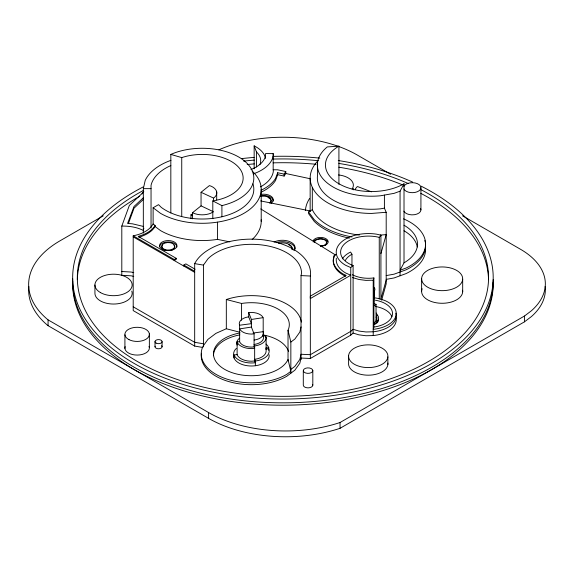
<?xml version="1.0" encoding="UTF-8"?>
<svg xmlns="http://www.w3.org/2000/svg" width="574" height="574" viewBox="0 0 574 574"><rect width="100%" height="100%" fill="white"/><g stroke="black" fill="none" stroke-linecap="round" stroke-linejoin="round"><path stroke-width="0.86" d="M151.041 228.036L151.048 185.302A51.61 29.798 0 0 1 170.83 165.563M143.328 233.101L143.328 188.652L145.215 180.401A59.007 34.067 0 0 1 170.952 160.325M143.852 228.143L143.328 230.432C136.712 227.082 129.15 225.977 121.803 226.084L121.803 275.298L131.202 275.821L133.742 276.431M301.027 359.618L301.027 275.592L301.551 273.281A50.153 28.958 0 0 0 264.377 245.306A50.153 28.958 0 0 0 207.96 258.802L203.426 265.116L203.426 346.933M301.027 326.907L299.843 332.095L294.835 339.076L290.846 342.075L290.846 373.208M336.299 254.39L334.197 255.609L333.229 259.835A35.193 20.32 0 0 0 343.539 274.207L346.251 275.405L310.168 296.234M380.921 253.572L386.194 234.623L380.246 235.089M386.194 280.055L380.921 299.004L380.921 235.197L376.759 234.199A32.194 18.59 0 0 0 340.54 242.859A32.194 18.59 0 0 0 345.656 265.303L350.75 267.556L353.103 265.504L352.436 265.303A27.825 16.065 0 0 1 343.769 244.718A27.825 16.065 0 0 1 377.979 237.069L379.256 237.457L380.921 235.197M381.645 300.202L386.194 283.836L386.194 212.287L384.408 208.14L384.408 195.081M201.431 353.211A50.153 28.958 0 0 0 230.203 381.975A50.153 28.958 0 0 0 286.864 376.207L294.835 370.208L299.843 363.227L301.027 358.04L310.34 358.477L350.75 335.144L353.103 333.092L358.872 334.829L365.961 335.747L373.215 335.568L373.215 280.205L373.896 277.924A24.072 13.898 0 0 1 352.357 274.738M373.896 277.924L373.896 327.044L373.215 329.333A27.825 16.065 0 0 0 395.579 317.006A27.825 16.065 0 0 0 384.415 300.36L377.979 298.423A27.825 16.065 0 0 0 374.485 297.834M121.803 226.084L129.351 205.413L143.565 192.075M128.389 223.609L134.022 208.19L143.608 199.192M250.91 169.552A33.895 19.566 0 0 0 265.21 157.061L265.575 153.567L273.181 153.617L273.181 169.761L277.601 169.789L285.787 171.547L284.137 174.109L277.687 172.731L275.527 178.492A46.257 26.705 0 0 1 261.895 189.851M277.687 172.731L277.687 174.697L275.527 180.458A46.257 26.705 0 0 1 261.895 191.816M400.064 191.178L404.017 183.759A46.035 26.576 0 0 1 338.918 183.759A46.035 26.576 0 0 1 338.918 146.176L327.295 146.915A54.121 31.247 0 0 0 325.68 181.621A54.121 31.247 0 0 0 380.591 195.763L394.087 193.352L400.064 191.178L400.064 275.778M404.017 183.759L404.017 262.827L400.064 270.239L406.04 268.065A54.121 31.247 0 0 0 403.551 218.866M277.687 174.697L284.137 176.075L285.787 173.513L285.787 171.547M252.962 183.831A51.61 29.798 0 0 1 223.143 216.455A51.61 29.798 0 0 1 161.229 207.336L158.539 204.638L153.122 207.766L153.122 223.982C149.018 231.013 140.86 234.307 133.204 235.806L133.204 310.591L194.679 346.079L202.55 347.421M153.122 223.982L155.116 225.482C151.457 231.372 144.684 234.572 138.219 236.38L176.247 258.336L176.247 259.383L174.238 260.546L174.238 259.498L133.204 235.806M155.116 225.482L155.116 226.529C151.615 232.262 145.078 235.326 138.894 237.27M373.832 295.402L374.205 294.957M373.832 304.213L374.578 290.58A6.501 3.753 0 0 0 373.308 286.9M374.205 303.768L376.042 304.285L375.374 305.002A8.553 4.936 0 0 1 373.846 305.942M376.042 317.207L376.429 316.783A8.553 4.936 0 0 0 376.214 313.009M376.042 304.285L376.042 320.995L375.374 321.713A8.553 4.936 0 0 1 373.846 322.653M143.608 197.492L134.022 206.489L127.572 223.451L132.494 223.824L143.478 226.45M201.051 192.29L209.388 185.596L211.311 186.263A14.58 8.416 0 0 1 213.593 198.095L201.051 192.29L201.051 205.858L192.57 212.667L192.57 218.83M103.277 215.831L59.911 240.872A106.721 61.612 0 0 0 48.073 319.876L208.592 412.555A108.809 62.824 0 0 0 340.045 422.507L524.478 316.023L531.38 310.785A84.737 48.926 0 0 0 520.532 249.288L462.544 215.81M28.844 286.526A106.721 61.612 0 0 0 48.073 325.688L208.592 418.36A108.809 62.824 0 0 0 340.045 428.312L524.478 321.827L531.38 316.597A84.737 48.926 0 0 0 545.164 286.397M290.846 369.426L294.835 366.427L299.843 359.446L301.027 354.258L310.34 354.689L350.75 331.363L353.103 329.311L358.872 331.047L365.961 331.966L373.215 331.786A27.825 16.065 0 0 0 395.83 313.196M349.372 238.153A66.311 38.286 0 0 1 314.193 221.349L308.597 213.65L308.597 211.95L312.313 209.675L312.313 187.339M174.238 259.498L176.247 258.336M183.838 266.085L183.838 265.037L185.847 263.882L195.117 269.235M190.97 218.421L190.97 214.834L192.268 214.116M239.889 332.246L226.321 328.759L215.932 333.358L207.96 339.356L202.952 346.337A50.153 28.958 0 0 0 226.321 378.912A50.153 28.958 0 0 0 286.864 374.313L290.846 371.313L288.026 359.503A37.927 21.898 0 0 1 225.223 369.678A37.927 21.898 0 0 1 239.86 332.977M384.408 208.14L380.591 208.821A54.121 31.247 0 0 1 317.58 175.142L317.58 162.083M386.173 275.592L394.087 274.171L406.04 269.823A54.121 31.247 0 0 0 425.47 243.763M386.173 279.373L394.087 277.952L406.04 273.611A54.121 31.247 0 0 0 425.47 247.545M248.707 312.665L251.398 319.467L263.129 317.652A12.14 7.01 0 0 0 251.398 312.457L248.707 312.665L248.707 316.862L251.398 323.671L239.609 325.221L239.667 341.903A12.14 7.01 0 0 0 251.398 347.098L254.088 346.897L254.655 348.332L251.785 348.597A14.737 8.51 0 0 1 237.27 342.506L237.119 341.968L239.609 341.645M254.088 333.874L251.398 327.065L239.667 328.88A12.14 7.01 0 0 0 251.398 334.075L254.088 333.874L254.088 346.897M253.084 333.028L263.186 331.693L263.538 333.243A12.14 7.01 0 0 1 254.54 340.016L254.088 340.052M234.056 358.018L234.056 354.997A17.787 10.267 0 0 0 255.358 362.725L254.655 360.96L254.655 345.885L254.088 344.45L254.54 344.414A12.14 7.01 0 0 0 263.538 337.648L263.186 336.091L265.676 335.761L266.128 337.419L266.128 350.8A14.737 8.51 0 0 1 255.588 359.188L254.655 359.274L255.358 361.039L255.358 365.738M265.676 348.088L268.74 347.686L268.74 350.312M265.676 349.15L268.74 348.741A17.787 10.267 0 0 1 255.358 361.039M234.056 354.997L237.119 354.596L237.27 355.134A14.737 8.51 0 0 0 251.785 361.218L254.655 360.96M254.655 345.885L255.588 345.806A14.737 8.51 0 0 0 266.128 337.419M386.194 212.287L371.744 213.42A61.318 35.401 0 0 1 318.233 160.462M121.803 271.516L131.202 272.04L133.742 272.65M248.707 316.862L248.255 316.898A12.14 7.01 0 0 0 239.25 323.671L239.609 325.221M373.215 280.205L365.961 280.385L358.872 279.473L352.436 277.529M143.328 188.652L151.041 188.652M301.027 275.592L310.34 276.022L310.34 358.477M194.679 346.079L194.679 263.631L203.426 265.116M203.426 343.783L194.679 342.298L133.204 306.81M260.675 200.929L310.563 211.017M155.116 226.529L160.483 230.569A59.007 34.067 0 0 0 217.481 239.387L229.751 241.869M285.787 173.513L310.139 178.729M226.321 328.759L226.321 299.52L241.582 303.452A37.927 21.898 0 0 1 288.026 330.265L290.846 342.075M377.57 322.344L377.57 320.522L376.042 320.091L376.429 319.668A8.553 4.936 0 0 0 376.86 317.128M376.042 320.995L377.57 321.433A10.188 5.883 0 0 1 374.097 323.722M170.83 212.997L170.83 154.413L181.743 157.606A40.933 23.634 0 0 1 240.025 169.029A40.933 23.634 0 0 1 212.803 200.9L212.803 218.672M371.471 191.838L357.516 186.543L356.928 186.988A16.79 9.693 0 0 0 355.249 189.327M345.57 276.187L343.539 275.283A35.193 20.32 0 0 1 333.229 260.919L334.197 255.609M201.051 205.858L213.442 211.749L210.852 213.191A14.58 8.416 0 0 1 193.101 212.983L192.57 212.667M190.97 214.834L192.52 215.573M212.803 200.9L221.908 205.614L221.908 216.764M390.578 174.252L357.279 155.03A105.135 60.7 0 0 0 218.931 149.792M183.838 265.037L194.679 271.294M133.204 236.854L194.679 272.341M260.747 208.936L335.546 255.007M153.122 207.766L160.483 213.313A59.007 34.067 0 0 0 238.992 215.86A59.007 34.067 0 0 0 252.18 171.102M308.597 211.95L314.193 219.648A66.311 38.286 0 0 0 351.977 236.947M351.962 265.855L351.962 254.246L350.571 252.065A27.825 16.065 0 0 0 342.298 258.874M265.604 158.417A33.895 19.566 0 0 0 254.153 145.861L256.478 151.967A28.779 16.617 0 0 1 259.907 164.53M237.119 345.103L236.667 343.446A14.737 8.51 0 0 1 239.473 338.222M273.181 153.617L273.324 155.31A41.479 23.943 0 0 1 253.184 173.922M273.181 169.761L273.324 171.447A41.479 23.943 0 0 1 260.417 186.916M310.225 297.009L310.34 298.566L350.75 275.233L345.656 272.98A32.194 18.59 0 0 1 336.35 258.221M524.478 316.023L524.478 321.827M462.68 279.172A20.535 11.86 0 0 1 431.339 288.887A20.535 11.86 0 0 1 432.437 268.359A20.535 11.86 0 0 1 462.68 279.172L462.68 291.793M421.625 278.44L421.625 291.054M420.921 187.691L420.921 209.869M387.873 356.899A19.667 11.358 0 0 1 357.408 365.703A19.667 11.358 0 0 1 359.439 346.065A19.667 11.358 0 0 1 387.873 356.899L387.873 364.512M379.256 237.457L379.256 298.81M353.103 265.504L353.103 333.092M350.75 267.556L350.75 335.144M348.605 355.543L348.605 363.155A19.667 11.358 0 0 0 368.357 375.188A19.667 11.358 0 0 0 387.859 363.026M340.045 422.507L340.045 428.312M338.918 146.176L338.918 184.376M312.816 370.625A4.757 2.748 0 0 1 305.677 373A4.757 2.748 0 0 1 305.677 368.243A4.757 2.748 0 0 1 312.816 370.625L312.816 385.111M310.154 178.184L310.154 211.182M303.294 370.625L303.294 385.111A4.757 2.748 0 0 0 308.676 387.837A4.757 2.748 0 0 0 312.651 384.401M288.026 330.265L288.026 360.766M284.137 174.109L284.137 176.075M265.676 335.761L265.676 337.541M263.186 317.917L263.186 336.091M261.213 189.219L261.213 221.385M256.478 151.967L256.478 166.991M254.153 145.861L254.153 168.835M251.398 319.467L251.398 327.065M241.582 303.452L241.582 320.285M237.119 341.968L237.119 354.596M217.481 222.131L217.481 239.387M216.699 191.91L216.699 199.91M213.442 198.181L213.442 201.574M208.592 412.555L208.592 418.36M181.743 157.606L181.743 216.262M162.076 341.63L162.076 346.739M155.009 341.63L155.009 346.739M149.362 333.925L149.362 347.564M124.917 334.8L124.917 348.44M94.932 285.005L94.932 293.35A18.612 10.748 0 0 0 115.474 303.983A18.612 10.748 0 0 0 131.783 291.133M48.073 319.876L48.073 325.688M375.403 306.444A24.072 13.898 0 0 1 391.87 316.583M213.471 355.729A37.927 21.898 0 0 1 239.86 334.872M262.935 334.872A37.927 21.898 0 0 1 288.657 351.654M404.017 230.777A46.035 26.576 0 0 1 417.284 246.971M395.83 316.977A27.825 16.065 0 0 1 373.215 335.568M493.181 279.682A210.271 121.401 0 0 1 282.178 402.826A210.271 121.401 0 0 1 72.711 278.806M77.339 279.717A205.614 118.71 0 0 1 139.733 196.243M247.186 164.53A205.614 118.71 0 0 1 254.311 163.877M273.131 162.858A205.614 118.71 0 0 1 316.023 164.264M338.854 167.192A205.614 118.71 0 0 1 402.245 184.749M420.871 193.395A205.614 118.71 0 0 1 488.524 279.717M421.237 186.206A210.271 121.401 0 0 1 435.401 361.247A210.271 121.401 0 0 1 131.884 362.101A210.271 121.401 0 0 1 143.105 186.981M241.632 158.618A210.271 121.401 0 0 1 254.138 157.391M273.073 156.386A210.271 121.401 0 0 1 319.79 158.13M338.251 160.526A210.271 121.401 0 0 1 412.562 182.058M420.871 189.614A205.614 118.71 0 0 1 431.21 359.891A205.614 118.71 0 0 1 136.103 360.745A205.614 118.71 0 0 1 143.478 190.417M243.649 161.122A205.614 118.71 0 0 1 254.311 160.096M273.131 159.07A205.614 118.71 0 0 1 317.795 160.655M338.854 163.411A205.614 118.71 0 0 1 408.107 183.472M261.148 219.777A59.007 34.067 0 0 1 252.18 239.502M404.017 225.238A46.035 26.576 0 0 1 404.017 262.827M424.81 240.52A54.121 31.247 0 0 1 425.212 242.128M345.383 260.352A24.072 13.898 0 0 1 351.962 254.246M194.679 263.631A59.129 34.139 0 0 1 262.189 239.71A59.129 34.139 0 0 1 310.34 276.022M278.634 243.304A9.78 5.647 0 0 1 292.101 249.231M288.327 244.51A9.78 5.647 0 0 1 291.061 246.375M291.427 246.82A9.78 5.647 0 0 1 292.101 249.719M170.83 154.413A51.61 29.798 0 0 1 246.928 163.203A51.61 29.798 0 0 1 221.908 205.614M260.596 196.509A7.541 4.355 0 0 1 269.5 197.8A7.541 4.355 0 0 1 269.644 203.096M314.495 242.458A6.034 3.487 0 0 1 320.529 238.978A6.034 3.487 0 0 1 326.563 242.458A6.034 3.487 0 0 1 320.529 245.945M268.087 197.528A7.541 4.355 0 0 1 270.605 202.629M326.362 242.206A6.034 3.487 0 0 1 324.798 245.572M493.181 282.042A210.271 121.401 0 0 1 282.178 405.194A210.271 121.401 0 0 1 72.711 281.167M376.888 314.652A10.188 5.883 0 0 1 377.57 320.522M378.596 319.352A10.188 5.883 0 0 1 374.097 324.633M313.174 240.657A7.613 4.391 0 0 1 321.849 237.471A7.613 4.391 0 0 1 328.113 242.178A7.613 4.391 0 0 1 320.529 246.189M313.174 241.977A7.613 4.391 0 0 1 320.529 238.719A7.613 4.391 0 0 1 327.883 241.977M261.091 195.648A9.65 5.568 0 0 1 273.238 201.029M261.091 194.385A9.65 5.568 0 0 1 271.732 196.774A9.65 5.568 0 0 1 270.985 203.354M274.056 242.077A12.657 7.304 0 0 1 289.999 241.719A12.657 7.304 0 0 1 293.874 250.659M276.072 242.673A12.657 7.304 0 0 1 295.058 249.001M359.324 235.053A61.318 35.401 0 0 1 312.313 209.675M142.101 193.926A17.22 9.937 0 0 1 143.823 191.522M149.039 346.344A12.241 7.067 0 0 1 137.365 355.069A12.241 7.067 0 0 1 125.139 346.596M161.603 345.72A3.537 2.038 0 0 1 159.005 348.762A3.537 2.038 0 0 1 155.131 346.215M269.106 354.768A17.787 10.267 0 0 1 251.893 365.997A17.787 10.267 0 0 1 233.625 355.349M375.403 300.209A24.072 13.898 0 0 1 392.487 313.956A24.072 13.898 0 0 1 373.896 327.044M226.321 299.52A50.153 28.958 0 0 1 301.364 322.086M173.9 245.076A6.522 3.767 0 0 1 169.94 250.594M166.568 250.594A6.522 3.767 0 0 1 162.607 245.076M159.572 246.956A8.682 5.008 0 0 1 168.254 241.948A8.682 5.008 0 0 1 176.935 246.956M338.538 174.955A18.045 10.418 0 0 1 352.113 189.025M353.311 188.473A18.045 10.418 0 0 1 353.354 189.836M403.909 186.399A8.653 4.994 0 0 1 417.233 183.601A8.653 4.994 0 0 1 417.233 191.781A8.653 4.994 0 0 1 403.909 188.982M420.627 208.577A8.653 4.994 0 0 1 414.507 214.698A8.653 4.994 0 0 1 403.909 211.167M462.587 290.243A20.535 11.86 0 0 1 440.846 303.259A20.535 11.86 0 0 1 422.148 288.751M265.906 344.027A17.787 10.267 0 0 1 268.74 347.686M234.056 356.189A17.787 10.267 0 0 1 236.337 348.44M305.425 210.428A66.096 38.157 0 0 1 309.558 198.547M163.913 249.927A8.682 5.008 0 0 0 176.935 245.586A8.682 5.008 0 0 0 163.913 241.245A8.682 5.008 0 0 0 163.913 249.927M100.457 292.589A18.612 10.748 0 0 0 131.554 287.674A18.612 10.748 0 0 0 108.63 274.58A18.612 10.748 0 0 0 100.457 292.589M129.035 339.657A12.241 7.067 0 0 0 149.14 335.768A12.241 7.067 0 0 0 133.247 327.661A12.241 7.067 0 0 0 129.035 339.657M156.042 343.073A3.537 2.038 0 0 0 161.961 342.161A3.537 2.038 0 0 0 157.628 339.657A3.537 2.038 0 0 0 156.042 343.073M164.989 249.568A6.522 3.767 0 0 0 174.776 246.303A6.522 3.767 0 0 0 164.989 243.046A6.522 3.767 0 0 0 164.989 249.568"/></g></svg>
